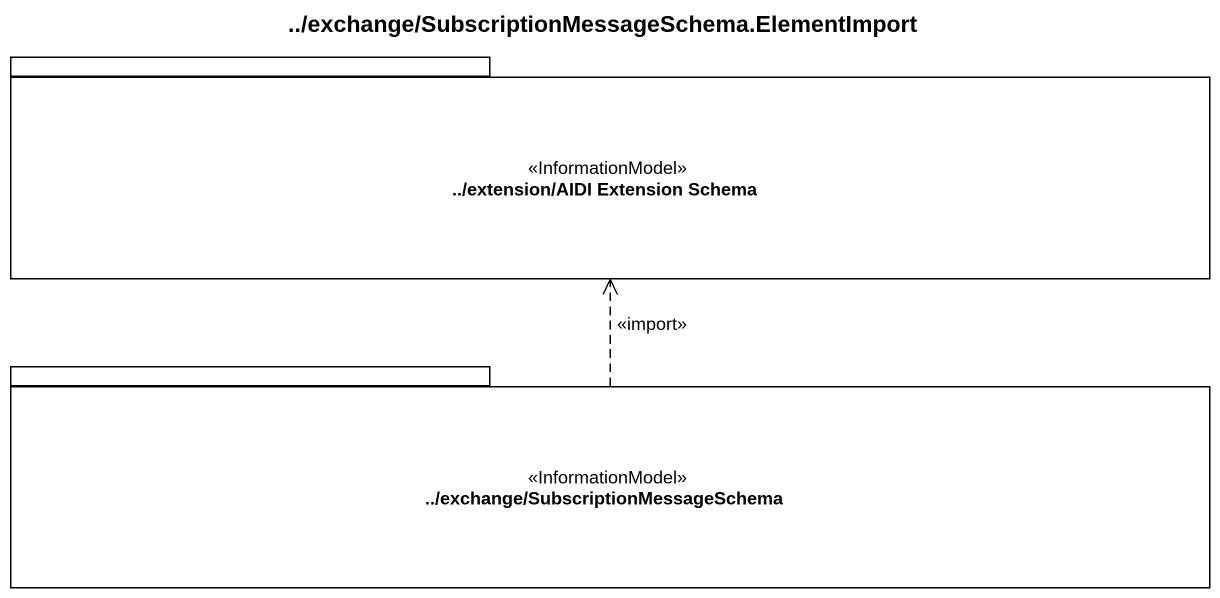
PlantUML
@startuml
title ../exchange/SubscriptionMessageSchema.ElementImport
package "../extension/AIDI Extension Schema" as extension_AIDI_Extension <<InformationModel>> {
}
package "../exchange/SubscriptionMessageSchema" as exchange <<InformationModel>> {
}
exchange .up.> extension_AIDI_Extension : <<import>>
@enduml
